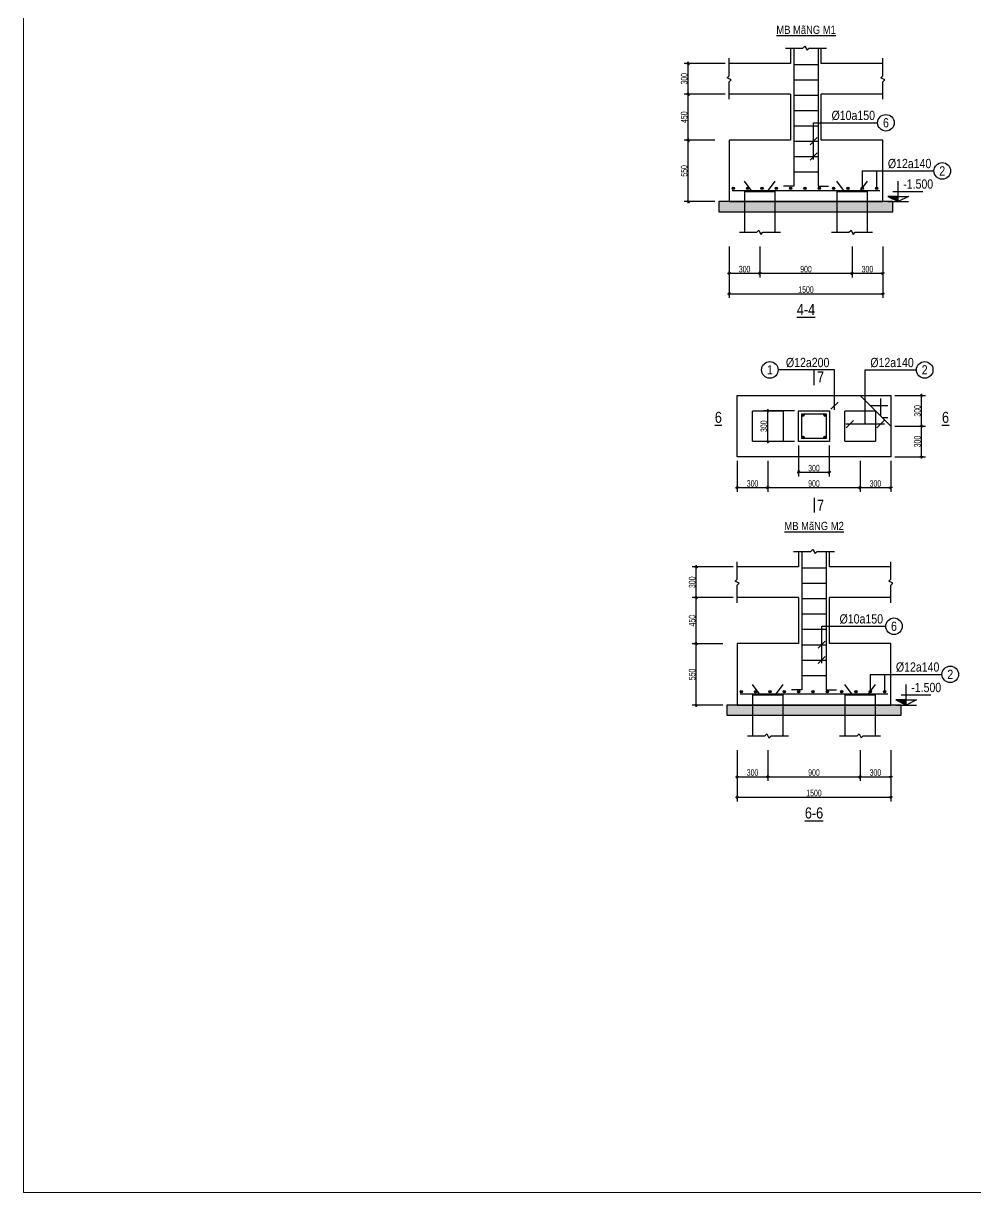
# Model space of a CAD drawing. Header units: millimetres. Extents: x 2451 to 189599, y 100744 to 200848.
# Drawn here: x 157050 to 166352, y 159902 to 171325 of the extents above; entities that cross this region are included whole.
import ezdxf
from ezdxf.enums import TextEntityAlignment as Align

# ---------------------------------------------------------------- set-up
doc = ezdxf.new("R2010")
doc.units = ezdxf.units.MM
doc.linetypes.add('HIDDEN2', pattern=[0.1875, 0.125, -0.0625])
for name, color, linetype in [('DIM', 1, 'Continuous'), ('STEEL', 4, 'Continuous'), ('TEXT', 7, 'Continuous')]:
    doc.layers.add(name, color=color, linetype=linetype)
doc.layers.add('TEXT NHỎ KC Dim - Ghi chú', color=3, linetype='Continuous', lineweight=18)
doc.styles.add('ARIAL', font='', dxfattribs={"width": 0.75})
doc.styles.add('ARIALH', font='', dxfattribs={"width": 0.75})
doc.styles.add('VNARIALH', font='', dxfattribs={"width": 0.75})
doc.styles.get('ARIAL').set_extended_font_data('RD Arial Narrow E')
doc.styles.get('ARIALH').set_extended_font_data('RD Arial NarrowH')
doc.styles.get('VNARIALH').set_extended_font_data('RD Arial NarrowH')
doc.dimstyles.new('DIM11', dxfattribs={"dimtxt": 63, "dimasz": 10.5, "dimexe": 40, "dimexo": 40, "dimgap": 7.875, "dimtad": 1, "dimdec": 0, "dimzin": 0, "dimdsep": 46, "dimtxsty": 'ARIAL', "dimblk": 'GACHCHEO', "dimcen": 0.09, "dimclre": 1, "dimclrt": 2, "dimadec": 0, "dimazin": 0, "dimtfac": 1, "dimtdec": 4, "dimtmove": 0, "dimatfit": 0, "dimldrblk": 'GACHCHEO', "dimfxl": 1, "dimtolj": 1, "dimtzin": 0, "dimarcsym": 0})

# ---------------------------------------------------------------- blocks, each defined once
blk = doc.blocks.new('GACHCHEO')
at = {"layer": 'DIM'}
for p, q in [((1.5, 0), (-1.5, 0)), ((0, 1.5), (0, -1.5))]:
    blk.add_line(p, q, dxfattribs=at)
at = {"layer": 'DIM', "color": 3}
blk.add_line((-1, -1), (1, 1), dxfattribs=at)
blk = doc.blocks.new('*D384')
at = {"layer": 'DEFPOINTS', "color": 0, "transparency": 16777216}
for p in [(164323, 167540), (164623, 167540), (164623, 167240)]:
    blk.add_point(p, dxfattribs=at)
at = {"layer": 'TEXT', "color": 1, "lineweight": -2, "transparency": 16777216}
for p, q in [((164583, 167540), (164283, 167540)), ((164583, 167240), (164283, 167240))]:
    blk.add_line(p, q, dxfattribs=at)
at = {"layer": 'TEXT', "color": 0, "lineweight": -2, "transparency": 16777216}
blk.add_line((164323, 167251), (164323, 167530), dxfattribs=at)
at = {"layer": 'TEXT', "color": 0, "lineweight": -2, "transparency": 16777216, "xscale": 10.5, "yscale": 10.5, "zscale": 10.5}
for p, rotation in [((164323, 167540), 90), ((164323, 167240), 270)]:
    blk.add_blockref('GACHCHEO', p, dxfattribs=dict(at, rotation=rotation))
at = {"layer": 'TEXT', "color": 2, "transparency": 16777216, "insert": (164283, 167390), "char_height": 63, "attachment_point": 5, "rotation": 90, "style": 'ARIAL'}
blk.add_mtext('\\A1;300', dxfattribs=at)
blk = doc.blocks.new('*D385')
at = {"layer": 'DEFPOINTS', "color": 0, "transparency": 16777216}
for p in [(164623, 167240), (164923, 167240), (164923, 166940)]:
    blk.add_point(p, dxfattribs=at)
at = {"layer": 'TEXT', "color": 1, "lineweight": -2, "transparency": 16777216}
for p, q in [((164623, 167200), (164623, 166900)), ((164923, 167200), (164923, 166900))]:
    blk.add_line(p, q, dxfattribs=at)
at = {"layer": 'TEXT', "color": 0, "lineweight": -2, "transparency": 16777216}
blk.add_line((164634, 166940), (164913, 166940), dxfattribs=at)
at = {"layer": 'TEXT', "color": 0, "lineweight": -2, "transparency": 16777216, "xscale": 10.5, "yscale": 10.5, "zscale": 10.5, "rotation": 180}
blk.add_blockref('GACHCHEO', (164623, 166940), dxfattribs=at)
at = {"layer": 'TEXT', "color": 0, "lineweight": -2, "transparency": 16777216, "xscale": 10.5, "yscale": 10.5, "zscale": 10.5}
blk.add_blockref('GACHCHEO', (164923, 166940), dxfattribs=at)
at = {"layer": 'TEXT', "color": 2, "transparency": 16777216, "insert": (164773, 166980), "char_height": 63, "attachment_point": 5, "style": 'ARIAL'}
blk.add_mtext('\\A1;300', dxfattribs=at)
blk = doc.blocks.new('*D386')
at = {"layer": 'DEFPOINTS', "color": 0, "transparency": 16777216}
for p in [(164023, 167090), (164323, 167090), (164323, 166790)]:
    blk.add_point(p, dxfattribs=at)
at = {"layer": 'TEXT', "color": 1, "lineweight": -2, "transparency": 16777216}
for p, q in [((164023, 167050), (164023, 166750)), ((164323, 167050), (164323, 166750))]:
    blk.add_line(p, q, dxfattribs=at)
at = {"layer": 'TEXT', "color": 0, "lineweight": -2, "transparency": 16777216}
blk.add_line((164034, 166790), (164313, 166790), dxfattribs=at)
at = {"layer": 'TEXT', "color": 0, "lineweight": -2, "transparency": 16777216, "xscale": 10.5, "yscale": 10.5, "zscale": 10.5, "rotation": 180}
blk.add_blockref('GACHCHEO', (164023, 166790), dxfattribs=at)
at = {"layer": 'TEXT', "color": 0, "lineweight": -2, "transparency": 16777216, "xscale": 10.5, "yscale": 10.5, "zscale": 10.5}
blk.add_blockref('GACHCHEO', (164323, 166790), dxfattribs=at)
at = {"layer": 'TEXT', "color": 2, "transparency": 16777216, "insert": (164173, 166830), "char_height": 63, "attachment_point": 5, "style": 'ARIAL'}
blk.add_mtext('\\A1;300', dxfattribs=at)
blk = doc.blocks.new('*D387')
at = {"layer": 'DEFPOINTS', "color": 0, "transparency": 16777216}
for p in [(164323, 167090), (165223, 167090), (165223, 166790)]:
    blk.add_point(p, dxfattribs=at)
at = {"layer": 'TEXT', "color": 1, "lineweight": -2, "transparency": 16777216}
for p, q in [((164323, 167050), (164323, 166750)), ((165223, 167050), (165223, 166750))]:
    blk.add_line(p, q, dxfattribs=at)
at = {"layer": 'TEXT', "color": 0, "lineweight": -2, "transparency": 16777216}
blk.add_line((164334, 166790), (165213, 166790), dxfattribs=at)
at = {"layer": 'TEXT', "color": 0, "lineweight": -2, "transparency": 16777216, "xscale": 10.5, "yscale": 10.5, "zscale": 10.5, "rotation": 180}
blk.add_blockref('GACHCHEO', (164323, 166790), dxfattribs=at)
at = {"layer": 'TEXT', "color": 0, "lineweight": -2, "transparency": 16777216, "xscale": 10.5, "yscale": 10.5, "zscale": 10.5}
blk.add_blockref('GACHCHEO', (165223, 166790), dxfattribs=at)
at = {"layer": 'TEXT', "color": 2, "transparency": 16777216, "insert": (164773, 166830), "char_height": 63, "attachment_point": 5, "style": 'ARIAL'}
blk.add_mtext('\\A1;900', dxfattribs=at)
blk = doc.blocks.new('*D388')
at = {"layer": 'DEFPOINTS', "color": 0, "transparency": 16777216}
for p in [(165223, 167090), (165523, 167090), (165523, 166790)]:
    blk.add_point(p, dxfattribs=at)
at = {"layer": 'TEXT', "color": 1, "lineweight": -2, "transparency": 16777216}
for p, q in [((165223, 167050), (165223, 166750)), ((165523, 167050), (165523, 166750))]:
    blk.add_line(p, q, dxfattribs=at)
at = {"layer": 'TEXT', "color": 0, "lineweight": -2, "transparency": 16777216}
blk.add_line((165234, 166790), (165513, 166790), dxfattribs=at)
at = {"layer": 'TEXT', "color": 0, "lineweight": -2, "transparency": 16777216, "xscale": 10.5, "yscale": 10.5, "zscale": 10.5, "rotation": 180}
blk.add_blockref('GACHCHEO', (165223, 166790), dxfattribs=at)
at = {"layer": 'TEXT', "color": 0, "lineweight": -2, "transparency": 16777216, "xscale": 10.5, "yscale": 10.5, "zscale": 10.5}
blk.add_blockref('GACHCHEO', (165523, 166790), dxfattribs=at)
at = {"layer": 'TEXT', "color": 2, "transparency": 16777216, "insert": (165373, 166830), "char_height": 63, "attachment_point": 5, "style": 'ARIAL'}
blk.add_mtext('\\A1;300', dxfattribs=at)
blk = doc.blocks.new('*D389')
at = {"layer": 'DEFPOINTS', "color": 0, "transparency": 16777216}
for p in [(165523, 167390), (165823, 167390), (165523, 167090)]:
    blk.add_point(p, dxfattribs=at)
at = {"layer": 'TEXT', "color": 1, "lineweight": -2, "transparency": 16777216}
for p, q in [((165563, 167390), (165863, 167390)), ((165563, 167090), (165863, 167090))]:
    blk.add_line(p, q, dxfattribs=at)
at = {"layer": 'TEXT', "color": 0, "lineweight": -2, "transparency": 16777216}
blk.add_line((165823, 167101), (165823, 167380), dxfattribs=at)
at = {"layer": 'TEXT', "color": 0, "lineweight": -2, "transparency": 16777216, "xscale": 10.5, "yscale": 10.5, "zscale": 10.5}
for p, rotation in [((165823, 167390), 90), ((165823, 167090), 270)]:
    blk.add_blockref('GACHCHEO', p, dxfattribs=dict(at, rotation=rotation))
at = {"layer": 'TEXT', "color": 2, "transparency": 16777216, "insert": (165783, 167240), "char_height": 63, "attachment_point": 5, "rotation": 90, "style": 'ARIAL'}
blk.add_mtext('\\A1;300', dxfattribs=at)
blk = doc.blocks.new('*D390')
at = {"layer": 'DEFPOINTS', "color": 0, "transparency": 16777216}
for p in [(165523, 167690), (165823, 167690), (165523, 167390)]:
    blk.add_point(p, dxfattribs=at)
at = {"layer": 'TEXT', "color": 1, "lineweight": -2, "transparency": 16777216}
for p, q in [((165563, 167690), (165863, 167690)), ((165563, 167390), (165863, 167390))]:
    blk.add_line(p, q, dxfattribs=at)
at = {"layer": 'TEXT', "color": 0, "lineweight": -2, "transparency": 16777216}
blk.add_line((165823, 167401), (165823, 167680), dxfattribs=at)
at = {"layer": 'TEXT', "color": 0, "lineweight": -2, "transparency": 16777216, "xscale": 10.5, "yscale": 10.5, "zscale": 10.5}
for p, rotation in [((165823, 167690), 90), ((165823, 167390), 270)]:
    blk.add_blockref('GACHCHEO', p, dxfattribs=dict(at, rotation=rotation))
at = {"layer": 'TEXT', "color": 2, "transparency": 16777216, "insert": (165783, 167540), "char_height": 63, "attachment_point": 5, "rotation": 90, "style": 'ARIAL'}
blk.add_mtext('\\A1;300', dxfattribs=at)
blk = doc.blocks.new('*D305')
at = {"layer": 'DEFPOINTS', "color": 0, "transparency": 16777216}
for p in [(163623, 165265), (163923, 165265), (163923, 164665)]:
    blk.add_point(p, dxfattribs=at)
at = {"layer": 'TEXT', "color": 1, "lineweight": -2, "transparency": 16777216}
for p, q in [((163883, 165265), (163583, 165265)), ((163883, 164665), (163583, 164665))]:
    blk.add_line(p, q, dxfattribs=at)
at = {"layer": 'TEXT', "color": 0, "lineweight": -2, "transparency": 16777216}
blk.add_line((163623, 164676), (163623, 165255), dxfattribs=at)
at = {"layer": 'TEXT', "color": 0, "lineweight": -2, "transparency": 16777216, "xscale": 10.5, "yscale": 10.5, "zscale": 10.5}
for p, rotation in [((163623, 165265), 90), ((163623, 164665), 270)]:
    blk.add_blockref('GACHCHEO', p, dxfattribs=dict(at, rotation=rotation))
at = {"layer": 'TEXT', "color": 2, "transparency": 16777216, "insert": (163583, 164965), "char_height": 63, "attachment_point": 5, "rotation": 90, "style": 'ARIAL'}
blk.add_mtext('\\A1;550', dxfattribs=at)
blk = doc.blocks.new('*D306')
at = {"layer": 'DEFPOINTS', "color": 0, "transparency": 16777216}
for p in [(164023, 164265), (164323, 164265), (164323, 163965)]:
    blk.add_point(p, dxfattribs=at)
at = {"layer": 'TEXT', "color": 1, "lineweight": -2, "transparency": 16777216}
for p, q in [((164023, 164225), (164023, 163925)), ((164323, 164225), (164323, 163925))]:
    blk.add_line(p, q, dxfattribs=at)
at = {"layer": 'TEXT', "color": 0, "lineweight": -2, "transparency": 16777216}
blk.add_line((164034, 163965), (164313, 163965), dxfattribs=at)
at = {"layer": 'TEXT', "color": 0, "lineweight": -2, "transparency": 16777216, "xscale": 10.5, "yscale": 10.5, "zscale": 10.5, "rotation": 180}
blk.add_blockref('GACHCHEO', (164023, 163965), dxfattribs=at)
at = {"layer": 'TEXT', "color": 0, "lineweight": -2, "transparency": 16777216, "xscale": 10.5, "yscale": 10.5, "zscale": 10.5}
blk.add_blockref('GACHCHEO', (164323, 163965), dxfattribs=at)
at = {"layer": 'TEXT', "color": 2, "transparency": 16777216, "insert": (164173, 164006), "char_height": 63, "attachment_point": 5, "style": 'ARIAL'}
blk.add_mtext('\\A1;300', dxfattribs=at)
blk = doc.blocks.new('*D307')
at = {"layer": 'DEFPOINTS', "color": 0, "transparency": 16777216}
for p in [(164323, 164265), (165223, 164265), (165223, 163965)]:
    blk.add_point(p, dxfattribs=at)
at = {"layer": 'TEXT', "color": 1, "lineweight": -2, "transparency": 16777216}
for p, q in [((164323, 164225), (164323, 163925)), ((165223, 164225), (165223, 163925))]:
    blk.add_line(p, q, dxfattribs=at)
at = {"layer": 'TEXT', "color": 0, "lineweight": -2, "transparency": 16777216}
blk.add_line((164334, 163965), (165213, 163965), dxfattribs=at)
at = {"layer": 'TEXT', "color": 0, "lineweight": -2, "transparency": 16777216, "xscale": 10.5, "yscale": 10.5, "zscale": 10.5, "rotation": 180}
blk.add_blockref('GACHCHEO', (164323, 163965), dxfattribs=at)
at = {"layer": 'TEXT', "color": 0, "lineweight": -2, "transparency": 16777216, "xscale": 10.5, "yscale": 10.5, "zscale": 10.5}
blk.add_blockref('GACHCHEO', (165223, 163965), dxfattribs=at)
at = {"layer": 'TEXT', "color": 2, "transparency": 16777216, "insert": (164773, 164006), "char_height": 63, "attachment_point": 5, "style": 'ARIAL'}
blk.add_mtext('\\A1;900', dxfattribs=at)
blk = doc.blocks.new('*D308')
at = {"layer": 'DEFPOINTS', "color": 0, "transparency": 16777216}
for p in [(165223, 164265), (165523, 164265), (165523, 163965)]:
    blk.add_point(p, dxfattribs=at)
at = {"layer": 'TEXT', "color": 1, "lineweight": -2, "transparency": 16777216}
for p, q in [((165223, 164225), (165223, 163925)), ((165523, 164225), (165523, 163925))]:
    blk.add_line(p, q, dxfattribs=at)
at = {"layer": 'TEXT', "color": 0, "lineweight": -2, "transparency": 16777216}
blk.add_line((165234, 163965), (165513, 163965), dxfattribs=at)
at = {"layer": 'TEXT', "color": 0, "lineweight": -2, "transparency": 16777216, "xscale": 10.5, "yscale": 10.5, "zscale": 10.5, "rotation": 180}
blk.add_blockref('GACHCHEO', (165223, 163965), dxfattribs=at)
at = {"layer": 'TEXT', "color": 0, "lineweight": -2, "transparency": 16777216, "xscale": 10.5, "yscale": 10.5, "zscale": 10.5}
blk.add_blockref('GACHCHEO', (165523, 163965), dxfattribs=at)
at = {"layer": 'TEXT', "color": 2, "transparency": 16777216, "insert": (165373, 164006), "char_height": 63, "attachment_point": 5, "style": 'ARIAL'}
blk.add_mtext('\\A1;300', dxfattribs=at)
blk = doc.blocks.new('*D309')
at = {"layer": 'DEFPOINTS', "color": 0, "transparency": 16777216}
for p in [(164023, 164265), (165523, 164265), (165523, 163765)]:
    blk.add_point(p, dxfattribs=at)
at = {"layer": 'TEXT', "color": 1, "lineweight": -2, "transparency": 16777216}
for p, q in [((164023, 164225), (164023, 163725)), ((165523, 164225), (165523, 163725))]:
    blk.add_line(p, q, dxfattribs=at)
at = {"layer": 'TEXT', "color": 0, "lineweight": -2, "transparency": 16777216}
blk.add_line((164034, 163765), (165513, 163765), dxfattribs=at)
at = {"layer": 'TEXT', "color": 0, "lineweight": -2, "transparency": 16777216, "xscale": 10.5, "yscale": 10.5, "zscale": 10.5, "rotation": 180}
blk.add_blockref('GACHCHEO', (164023, 163765), dxfattribs=at)
at = {"layer": 'TEXT', "color": 0, "lineweight": -2, "transparency": 16777216, "xscale": 10.5, "yscale": 10.5, "zscale": 10.5}
blk.add_blockref('GACHCHEO', (165523, 163765), dxfattribs=at)
at = {"layer": 'TEXT', "color": 2, "transparency": 16777216, "insert": (164773, 163806), "char_height": 63, "attachment_point": 5, "style": 'ARIAL'}
blk.add_mtext('\\A1;1500', dxfattribs=at)
blk = doc.blocks.new('*D318')
at = {"layer": 'DEFPOINTS', "color": 0, "transparency": 16777216}
for p in [(163623, 165715), (164023, 165715), (163923, 165265)]:
    blk.add_point(p, dxfattribs=at)
at = {"layer": 'TEXT', "color": 1, "lineweight": -2, "transparency": 16777216}
for p, q in [((163983, 165715), (163583, 165715)), ((163883, 165265), (163583, 165265))]:
    blk.add_line(p, q, dxfattribs=at)
at = {"layer": 'TEXT', "color": 0, "lineweight": -2, "transparency": 16777216}
blk.add_line((163623, 165276), (163623, 165705), dxfattribs=at)
at = {"layer": 'TEXT', "color": 0, "lineweight": -2, "transparency": 16777216, "xscale": 10.5, "yscale": 10.5, "zscale": 10.5}
for p, rotation in [((163623, 165715), 90), ((163623, 165265), 270)]:
    blk.add_blockref('GACHCHEO', p, dxfattribs=dict(at, rotation=rotation))
at = {"layer": 'TEXT', "color": 2, "transparency": 16777216, "insert": (163583, 165490), "char_height": 63, "attachment_point": 5, "rotation": 90, "style": 'ARIAL'}
blk.add_mtext('\\A1;450', dxfattribs=at)
blk = doc.blocks.new('*D319')
at = {"layer": 'DEFPOINTS', "color": 0, "transparency": 16777216}
for p in [(163623, 166015), (164023, 166015), (164023, 165715)]:
    blk.add_point(p, dxfattribs=at)
at = {"layer": 'TEXT', "color": 1, "lineweight": -2, "transparency": 16777216}
for p, q in [((163983, 166015), (163583, 166015)), ((163983, 165715), (163583, 165715))]:
    blk.add_line(p, q, dxfattribs=at)
at = {"layer": 'TEXT', "color": 0, "lineweight": -2, "transparency": 16777216}
blk.add_line((163623, 165726), (163623, 166005), dxfattribs=at)
at = {"layer": 'TEXT', "color": 0, "lineweight": -2, "transparency": 16777216, "xscale": 10.5, "yscale": 10.5, "zscale": 10.5}
for p, rotation in [((163623, 166015), 90), ((163623, 165715), 270)]:
    blk.add_blockref('GACHCHEO', p, dxfattribs=dict(at, rotation=rotation))
at = {"layer": 'TEXT', "color": 2, "transparency": 16777216, "insert": (163583, 165865), "char_height": 63, "attachment_point": 5, "rotation": 90, "style": 'ARIAL'}
blk.add_mtext('\\A1;300', dxfattribs=at)
blk = doc.blocks.new('*D288')
at = {"layer": 'DEFPOINTS', "color": 0, "transparency": 16777216}
for p in [(163545, 170184), (163845, 170184), (163845, 169584)]:
    blk.add_point(p, dxfattribs=at)
at = {"layer": 'TEXT', "color": 1, "lineweight": -2, "transparency": 16777216}
for p, q in [((163805, 170184), (163505, 170184)), ((163805, 169584), (163505, 169584))]:
    blk.add_line(p, q, dxfattribs=at)
at = {"layer": 'TEXT', "color": 0, "lineweight": -2, "transparency": 16777216}
blk.add_line((163545, 169595), (163545, 170174), dxfattribs=at)
at = {"layer": 'TEXT', "color": 0, "lineweight": -2, "transparency": 16777216, "xscale": 10.5, "yscale": 10.5, "zscale": 10.5}
for p, rotation in [((163545, 170184), 90), ((163545, 169584), 270)]:
    blk.add_blockref('GACHCHEO', p, dxfattribs=dict(at, rotation=rotation))
at = {"layer": 'TEXT', "color": 2, "transparency": 16777216, "insert": (163505, 169884), "char_height": 63, "attachment_point": 5, "rotation": 90, "style": 'ARIAL'}
blk.add_mtext('\\A1;550', dxfattribs=at)
blk = doc.blocks.new('*D289')
at = {"layer": 'DEFPOINTS', "color": 0, "transparency": 16777216}
for p in [(163945, 169184), (164245, 169184), (164245, 168884)]:
    blk.add_point(p, dxfattribs=at)
at = {"layer": 'TEXT', "color": 1, "lineweight": -2, "transparency": 16777216}
for p, q in [((163945, 169144), (163945, 168844)), ((164245, 169144), (164245, 168844))]:
    blk.add_line(p, q, dxfattribs=at)
at = {"layer": 'TEXT', "color": 0, "lineweight": -2, "transparency": 16777216}
blk.add_line((163955, 168884), (164234, 168884), dxfattribs=at)
at = {"layer": 'TEXT', "color": 0, "lineweight": -2, "transparency": 16777216, "xscale": 10.5, "yscale": 10.5, "zscale": 10.5, "rotation": 180}
blk.add_blockref('GACHCHEO', (163945, 168884), dxfattribs=at)
at = {"layer": 'TEXT', "color": 0, "lineweight": -2, "transparency": 16777216, "xscale": 10.5, "yscale": 10.5, "zscale": 10.5}
blk.add_blockref('GACHCHEO', (164245, 168884), dxfattribs=at)
at = {"layer": 'TEXT', "color": 2, "transparency": 16777216, "insert": (164095, 168924), "char_height": 63, "attachment_point": 5, "style": 'ARIAL'}
blk.add_mtext('\\A1;300', dxfattribs=at)
blk = doc.blocks.new('*D290')
at = {"layer": 'DEFPOINTS', "color": 0, "transparency": 16777216}
for p in [(164245, 169184), (165145, 169184), (165145, 168884)]:
    blk.add_point(p, dxfattribs=at)
at = {"layer": 'TEXT', "color": 1, "lineweight": -2, "transparency": 16777216}
for p, q in [((164245, 169144), (164245, 168844)), ((165145, 169144), (165145, 168844))]:
    blk.add_line(p, q, dxfattribs=at)
at = {"layer": 'TEXT', "color": 0, "lineweight": -2, "transparency": 16777216}
blk.add_line((164255, 168884), (165134, 168884), dxfattribs=at)
at = {"layer": 'TEXT', "color": 0, "lineweight": -2, "transparency": 16777216, "xscale": 10.5, "yscale": 10.5, "zscale": 10.5, "rotation": 180}
blk.add_blockref('GACHCHEO', (164245, 168884), dxfattribs=at)
at = {"layer": 'TEXT', "color": 0, "lineweight": -2, "transparency": 16777216, "xscale": 10.5, "yscale": 10.5, "zscale": 10.5}
blk.add_blockref('GACHCHEO', (165145, 168884), dxfattribs=at)
at = {"layer": 'TEXT', "color": 2, "transparency": 16777216, "insert": (164695, 168924), "char_height": 63, "attachment_point": 5, "style": 'ARIAL'}
blk.add_mtext('\\A1;900', dxfattribs=at)
blk = doc.blocks.new('*D291')
at = {"layer": 'DEFPOINTS', "color": 0, "transparency": 16777216}
for p in [(165145, 169184), (165445, 169184), (165445, 168884)]:
    blk.add_point(p, dxfattribs=at)
at = {"layer": 'TEXT', "color": 1, "lineweight": -2, "transparency": 16777216}
for p, q in [((165145, 169144), (165145, 168844)), ((165445, 169144), (165445, 168844))]:
    blk.add_line(p, q, dxfattribs=at)
at = {"layer": 'TEXT', "color": 0, "lineweight": -2, "transparency": 16777216}
blk.add_line((165155, 168884), (165434, 168884), dxfattribs=at)
at = {"layer": 'TEXT', "color": 0, "lineweight": -2, "transparency": 16777216, "xscale": 10.5, "yscale": 10.5, "zscale": 10.5, "rotation": 180}
blk.add_blockref('GACHCHEO', (165145, 168884), dxfattribs=at)
at = {"layer": 'TEXT', "color": 0, "lineweight": -2, "transparency": 16777216, "xscale": 10.5, "yscale": 10.5, "zscale": 10.5}
blk.add_blockref('GACHCHEO', (165445, 168884), dxfattribs=at)
at = {"layer": 'TEXT', "color": 2, "transparency": 16777216, "insert": (165295, 168924), "char_height": 63, "attachment_point": 5, "style": 'ARIAL'}
blk.add_mtext('\\A1;300', dxfattribs=at)
blk = doc.blocks.new('*D292')
at = {"layer": 'DEFPOINTS', "color": 0, "transparency": 16777216}
for p in [(163945, 169184), (165445, 169184), (165445, 168684)]:
    blk.add_point(p, dxfattribs=at)
at = {"layer": 'TEXT', "color": 1, "lineweight": -2, "transparency": 16777216}
for p, q in [((163945, 169144), (163945, 168644)), ((165445, 169144), (165445, 168644))]:
    blk.add_line(p, q, dxfattribs=at)
at = {"layer": 'TEXT', "color": 0, "lineweight": -2, "transparency": 16777216}
blk.add_line((163955, 168684), (165434, 168684), dxfattribs=at)
at = {"layer": 'TEXT', "color": 0, "lineweight": -2, "transparency": 16777216, "xscale": 10.5, "yscale": 10.5, "zscale": 10.5, "rotation": 180}
blk.add_blockref('GACHCHEO', (163945, 168684), dxfattribs=at)
at = {"layer": 'TEXT', "color": 0, "lineweight": -2, "transparency": 16777216, "xscale": 10.5, "yscale": 10.5, "zscale": 10.5}
blk.add_blockref('GACHCHEO', (165445, 168684), dxfattribs=at)
at = {"layer": 'TEXT', "color": 2, "transparency": 16777216, "insert": (164695, 168724), "char_height": 63, "attachment_point": 5, "style": 'ARIAL'}
blk.add_mtext('\\A1;1500', dxfattribs=at)
blk = doc.blocks.new('*D295')
at = {"layer": 'DEFPOINTS', "color": 0, "transparency": 16777216}
for p in [(163545, 170634), (163945, 170634), (163845, 170184)]:
    blk.add_point(p, dxfattribs=at)
at = {"layer": 'TEXT', "color": 1, "lineweight": -2, "transparency": 16777216}
for p, q in [((163905, 170634), (163505, 170634)), ((163805, 170184), (163505, 170184))]:
    blk.add_line(p, q, dxfattribs=at)
at = {"layer": 'TEXT', "color": 0, "lineweight": -2, "transparency": 16777216}
blk.add_line((163545, 170195), (163545, 170624), dxfattribs=at)
at = {"layer": 'TEXT', "color": 0, "lineweight": -2, "transparency": 16777216, "xscale": 10.5, "yscale": 10.5, "zscale": 10.5}
for p, rotation in [((163545, 170634), 90), ((163545, 170184), 270)]:
    blk.add_blockref('GACHCHEO', p, dxfattribs=dict(at, rotation=rotation))
at = {"layer": 'TEXT', "color": 2, "transparency": 16777216, "insert": (163505, 170409), "char_height": 63, "attachment_point": 5, "rotation": 90, "style": 'ARIAL'}
blk.add_mtext('\\A1;450', dxfattribs=at)
blk = doc.blocks.new('*D296')
at = {"layer": 'DEFPOINTS', "color": 0, "transparency": 16777216}
for p in [(163545, 170934), (163945, 170934), (163945, 170634)]:
    blk.add_point(p, dxfattribs=at)
at = {"layer": 'TEXT', "color": 1, "lineweight": -2, "transparency": 16777216}
for p, q in [((163905, 170934), (163505, 170934)), ((163905, 170634), (163505, 170634))]:
    blk.add_line(p, q, dxfattribs=at)
at = {"layer": 'TEXT', "color": 0, "lineweight": -2, "transparency": 16777216}
blk.add_line((163545, 170645), (163545, 170924), dxfattribs=at)
at = {"layer": 'TEXT', "color": 0, "lineweight": -2, "transparency": 16777216, "xscale": 10.5, "yscale": 10.5, "zscale": 10.5}
for p, rotation in [((163545, 170934), 90), ((163545, 170634), 270)]:
    blk.add_blockref('GACHCHEO', p, dxfattribs=dict(at, rotation=rotation))
at = {"layer": 'TEXT', "color": 2, "transparency": 16777216, "insert": (163505, 170784), "char_height": 63, "attachment_point": 5, "rotation": 90, "style": 'ARIAL'}
blk.add_mtext('\\A1;300', dxfattribs=at)

msp = doc.modelspace()

# ---------------------------------------------------------------- hatches: boundary and pattern name
at = {"layer": 'TEXT'}
h = msp.add_hatch(color=4, dxfattribs=at)
edge = h.paths.add_edge_path()
edge.add_arc((163984.9, 169714.1), 12, 0, 180)
edge.add_arc((163984.9, 169714.1), 12, 180, 360)
h = msp.add_hatch(color=4, dxfattribs=at)
edge = h.paths.add_edge_path()
edge.add_arc((164124.9, 169714.1), 12, 0, 180)
edge.add_arc((164124.9, 169714.1), 12, 180, 360)
h = msp.add_hatch(color=4, dxfattribs=at)
edge = h.paths.add_edge_path()
edge.add_arc((164264.9, 169714.1), 12, 0, 180)
edge.add_arc((164264.9, 169714.1), 12, 180, 360)
h = msp.add_hatch(color=4, dxfattribs=at)
edge = h.paths.add_edge_path()
edge.add_arc((164404.9, 169714.1), 12, 0, 180)
edge.add_arc((164404.9, 169714.1), 12, 180, 360)
h = msp.add_hatch(color=4, dxfattribs=at)
edge = h.paths.add_edge_path()
edge.add_arc((164544.9, 169714.1), 12, 0, 180)
edge.add_arc((164544.9, 169714.1), 12, 180, 360)
h = msp.add_hatch(color=4, dxfattribs=at)
edge = h.paths.add_edge_path()
edge.add_arc((164684.9, 169714.1), 12, 0, 180)
edge.add_arc((164684.9, 169714.1), 12, 180, 360)
h = msp.add_hatch(color=4, dxfattribs=at)
edge = h.paths.add_edge_path()
edge.add_arc((164824.9, 169714.1), 12, 0, 180)
edge.add_arc((164824.9, 169714.1), 12, 180, 360)
h = msp.add_hatch(color=4, dxfattribs=at)
edge = h.paths.add_edge_path()
edge.add_arc((164964.9, 169714.1), 12, 0, 180)
edge.add_arc((164964.9, 169714.1), 12, 180, 360)
h = msp.add_hatch(color=4, dxfattribs=at)
edge = h.paths.add_edge_path()
edge.add_arc((165104.9, 169714.1), 12, 0, 180)
edge.add_arc((165104.9, 169714.1), 12, 180, 360)
h = msp.add_hatch(color=4, dxfattribs=at)
edge = h.paths.add_edge_path()
edge.add_arc((165244.9, 169714.1), 12, 0, 180)
edge.add_arc((165244.9, 169714.1), 12, 180, 360)
h = msp.add_hatch(color=4, dxfattribs=at)
edge = h.paths.add_edge_path()
edge.add_arc((165384.9, 169714.1), 12, 0, 180)
edge.add_arc((165384.9, 169714.1), 12, 180, 360)
for color, points in [(1, [(165494.9, 169634.1), (165594.9, 169584.1), (165594.9, 169634.1), (165494.9, 169634.1)]), (7, [(163844.9, 169584.1), (163844.9, 169484.1), (165544.9, 169484.1), (165544.9, 169584.1), (163844.9, 169584.1)]), (7, [(163923.4, 164665.5), (163923.4, 164565.5), (165623.4, 164565.5), (165623.4, 164665.5), (163923.4, 164665.5)]), (1, [(165573.4, 164715.5), (165673.4, 164665.5), (165673.4, 164715.5), (165573.4, 164715.5)])]:
    msp.add_hatch(color=color, dxfattribs=at).paths.add_polyline_path(points)
h = msp.add_hatch(color=4, dxfattribs=at)
edge = h.paths.add_edge_path()
edge.add_arc((164665.4, 167498.1), 12, 180, 360, ccw=False)
edge.add_arc((164665.4, 167498.1), 12, 0, 180, ccw=False)
h = msp.add_hatch(color=4, dxfattribs=at)
edge = h.paths.add_edge_path()
edge.add_arc((164881.4, 167498.1), 12, 180, 360, ccw=False)
edge.add_arc((164881.4, 167498.1), 12, 0, 180, ccw=False)
h = msp.add_hatch(color=4, dxfattribs=at)
edge = h.paths.add_edge_path()
edge.add_arc((164665.4, 167282.1), 12, 0, 180)
edge.add_arc((164665.4, 167282.1), 12, 180, 360)
h = msp.add_hatch(color=4, dxfattribs=at)
edge = h.paths.add_edge_path()
edge.add_arc((164881.4, 167282.1), 12, 0, 180)
edge.add_arc((164881.4, 167282.1), 12, 180, 360)
h = msp.add_hatch(color=4, dxfattribs=at)
edge = h.paths.add_edge_path()
edge.add_arc((164063.4, 164795.5), 12, 0, 180)
edge.add_arc((164063.4, 164795.5), 12, 180, 360)
h = msp.add_hatch(color=4, dxfattribs=at)
edge = h.paths.add_edge_path()
edge.add_arc((164203.4, 164795.5), 12, 0, 180)
edge.add_arc((164203.4, 164795.5), 12, 180, 360)
h = msp.add_hatch(color=4, dxfattribs=at)
edge = h.paths.add_edge_path()
edge.add_arc((164343.4, 164795.5), 12, 0, 180)
edge.add_arc((164343.4, 164795.5), 12, 180, 360)
h = msp.add_hatch(color=4, dxfattribs=at)
edge = h.paths.add_edge_path()
edge.add_arc((164483.4, 164795.5), 12, 0, 180)
edge.add_arc((164483.4, 164795.5), 12, 180, 360)
h = msp.add_hatch(color=4, dxfattribs=at)
edge = h.paths.add_edge_path()
edge.add_arc((164623.4, 164795.5), 12, 0, 180)
edge.add_arc((164623.4, 164795.5), 12, 180, 360)
h = msp.add_hatch(color=4, dxfattribs=at)
edge = h.paths.add_edge_path()
edge.add_arc((164763.4, 164795.5), 12, 0, 180)
edge.add_arc((164763.4, 164795.5), 12, 180, 360)
h = msp.add_hatch(color=4, dxfattribs=at)
edge = h.paths.add_edge_path()
edge.add_arc((164903.4, 164795.5), 12, 0, 180)
edge.add_arc((164903.4, 164795.5), 12, 180, 360)
h = msp.add_hatch(color=4, dxfattribs=at)
edge = h.paths.add_edge_path()
edge.add_arc((165043.4, 164795.5), 12, 0, 180)
edge.add_arc((165043.4, 164795.5), 12, 180, 360)
h = msp.add_hatch(color=4, dxfattribs=at)
edge = h.paths.add_edge_path()
edge.add_arc((165183.4, 164795.5), 12, 0, 180)
edge.add_arc((165183.4, 164795.5), 12, 180, 360)
h = msp.add_hatch(color=4, dxfattribs=at)
edge = h.paths.add_edge_path()
edge.add_arc((165323.4, 164795.5), 12, 0, 180)
edge.add_arc((165323.4, 164795.5), 12, 180, 360)
h = msp.add_hatch(color=4, dxfattribs=at)
edge = h.paths.add_edge_path()
edge.add_arc((165463.4, 164795.5), 12, 0, 180)
edge.add_arc((165463.4, 164795.5), 12, 180, 360)

# ---------------------------------------------------------------- linework, layer by layer
at = {"layer": 'TEXT', "color": 7}
for p, q in [((164494.9, 171084.1), (164664.9, 171084.1)), ((164544.9, 171084.1), (164544.9, 170934.1)), ((164664.9, 171084.1), (164684.9, 171104.1)), ((164684.9, 171104.1), (164704.9, 171064.1)), ((164704.9, 171064.1), (164724.9, 171084.1)), ((164724.9, 171084.1), (164894.9, 171084.1)), ((164844.9, 170934.1), (164844.9, 171084.1)), ((163944.9, 170814.1), (163944.9, 170984.1)), ((164544.9, 170934.1), (163944.9, 170934.1)), ((165444.9, 170934.1), (164844.9, 170934.1)), ((165444.9, 170814.1), (165444.9, 170984.1)), ((163924.9, 170794.1), (163944.9, 170814.1)), ((163964.9, 170774.1), (163924.9, 170794.1)), ((163944.9, 170754.1), (163964.9, 170774.1)), ((165424.9, 170794.1), (165444.9, 170814.1)), ((165464.9, 170774.1), (165424.9, 170794.1)), ((165444.9, 170754.1), (165464.9, 170774.1)), ((163944.9, 170584.1), (163944.9, 170754.1)), ((165444.9, 170584.1), (165444.9, 170754.1)), ((164544.9, 170634.1), (163944.9, 170634.1)), ((164544.9, 170634.1), (164544.9, 170184.1)), ((165444.9, 170634.1), (164844.9, 170634.1)), ((164844.9, 170184.1), (164844.9, 170634.1)), ((164544.9, 170384.1), (164544.9, 170184.1)), ((164844.9, 170184.1), (164844.9, 170384.1)), ((164544.9, 170184.1), (163944.9, 170184.1)), ((163944.9, 170184.1), (163944.9, 169584.1)), ((165444.9, 170184.1), (164844.9, 170184.1)), ((165444.9, 169584.1), (165444.9, 170184.1)), ((163944.9, 169584.1), (165444.9, 169584.1)), ((165223.4, 167690.1), (165523.4, 167390.1)), ((164573.4, 166165.5), (164743.4, 166165.5)), ((164623.4, 166165.5), (164623.4, 166015.5)), ((164743.4, 166165.5), (164763.4, 166185.5)), ((164763.4, 166185.5), (164783.4, 166145.5)), ((164783.4, 166145.5), (164803.4, 166165.5)), ((164803.4, 166165.5), (164973.4, 166165.5)), ((164923.4, 166015.5), (164923.4, 166165.5)), ((164023.4, 165895.5), (164023.4, 166065.5)), ((164623.4, 166015.5), (164023.4, 166015.5)), ((165523.4, 166015.5), (164923.4, 166015.5)), ((165523.4, 165895.5), (165523.4, 166065.5)), ((164003.4, 165875.5), (164023.4, 165895.5)), ((164043.4, 165855.5), (164003.4, 165875.5)), ((165503.4, 165875.5), (165523.4, 165895.5)), ((165543.4, 165855.5), (165503.4, 165875.5)), ((164023.4, 165835.5), (164043.4, 165855.5)), ((164023.4, 165665.5), (164023.4, 165835.5)), ((165523.4, 165835.5), (165543.4, 165855.5)), ((165523.4, 165665.5), (165523.4, 165835.5)), ((164623.4, 165715.5), (164023.4, 165715.5)), ((164623.4, 165715.5), (164623.4, 165265.5)), ((165523.4, 165715.5), (164923.4, 165715.5)), ((164923.4, 165265.5), (164923.4, 165715.5)), ((164623.4, 165465.5), (164623.4, 165265.5)), ((164923.4, 165265.5), (164923.4, 165465.5)), ((164623.4, 165265.5), (164023.4, 165265.5)), ((164023.4, 165265.5), (164023.4, 164665.5)), ((165523.4, 165265.5), (164923.4, 165265.5)), ((165523.4, 164665.5), (165523.4, 165265.5)), ((164023.4, 164665.5), (165523.4, 164665.5))]:
    msp.add_line(p, q, dxfattribs=at)
at = {"layer": 'TEXT', "color": 4}
for p, q in [((164574.9, 171084.1), (164574.9, 169734.1)), ((164814.9, 171084.1), (164814.9, 169734.1)), ((164574.9, 170924.1), (164814.9, 170924.1)), ((164574.9, 170774.1), (164814.9, 170774.1)), ((164574.9, 170624.1), (164814.9, 170624.1)), ((164574.9, 170474.1), (164814.9, 170474.1)), ((164574.9, 170384.1), (164574.9, 169734.1)), ((164574.9, 170324.1), (164814.9, 170324.1)), ((164814.9, 170384.1), (164814.9, 169734.1)), ((164574.9, 170174.1), (164814.9, 170174.1)), ((164574.9, 170024.1), (164814.9, 170024.1)), ((164574.9, 169874.1), (164814.9, 169874.1)), ((164169.9, 169684.1), (164094.9, 169784.1)), ((164319.9, 169684.1), (164394.9, 169784.1)), ((165069.9, 169684.1), (164994.9, 169784.1)), ((165219.9, 169684.1), (165294.9, 169784.1)), ((163974.9, 169694.1), (165414.9, 169694.1)), ((164574.9, 169734.1), (164474.9, 169734.1)), ((164814.9, 169734.1), (164914.9, 169734.1)), ((164773.4, 167790.1), (164773.4, 167934.1)), ((165493.4, 167590.1), (165323.4, 167590.1)), ((165423.4, 167660.1), (165423.4, 167490.1)), ((165493.4, 167470.1), (165443.4, 167470.1)), ((164773.4, 166690.1), (164773.4, 166546.1)), ((164653.4, 166165.5), (164653.4, 164815.5)), ((164893.4, 166165.5), (164893.4, 164815.5)), ((164653.4, 166005.5), (164893.4, 166005.5)), ((164653.4, 165855.5), (164893.4, 165855.5)), ((164653.4, 165705.5), (164893.4, 165705.5)), ((164653.4, 165555.5), (164893.4, 165555.5)), ((164653.4, 165465.5), (164653.4, 164815.5)), ((164653.4, 165405.5), (164893.4, 165405.5)), ((164893.4, 165465.5), (164893.4, 164815.5)), ((164653.4, 165255.5), (164893.4, 165255.5)), ((164653.4, 165105.5), (164893.4, 165105.5)), ((164653.4, 164955.5), (164893.4, 164955.5)), ((164248.4, 164765.5), (164173.4, 164865.5)), ((164398.4, 164765.5), (164473.4, 164865.5)), ((165148.4, 164765.5), (165073.4, 164865.5)), ((165298.4, 164765.5), (165373.4, 164865.5)), ((164053.4, 164775.5), (165493.4, 164775.5)), ((164653.4, 164815.5), (164553.4, 164815.5)), ((164893.4, 164815.5), (164993.4, 164815.5))]:
    msp.add_line(p, q, dxfattribs=at)
at = {"layer": 'TEXT', "color": 1}
for p, q in [((164769.9, 169994.1), (164769.9, 170354.1)), ((164769.9, 170354.1), (165395, 170354.1)), ((165244.9, 169884.1), (165244.9, 169714.1)), ((165244.9, 169884.1), (165945, 169884.1)), ((165384.9, 169884.1), (165384.9, 169714.1)), ((165594.9, 169584.1), (165594.9, 169784.1)), ((165494.9, 169634.1), (165694.9, 169634.1)), ((165494.9, 169634.1), (165594.9, 169584.1)), ((165544.9, 169684.1), (165835.8, 169684.1)), ((165694.9, 169634.1), (165594.9, 169584.1)), ((165494.9, 169584.1), (165694.9, 169584.1)), ((164973.4, 167940.1), (164423.2, 167940.1)), ((164973.4, 167550.1), (164973.4, 167940.1)), ((165273.4, 167410.1), (165273.4, 167940.1)), ((165273.4, 167940.1), (165773.6, 167940.1)), ((165463.4, 167410.1), (165083.4, 167410.1)), ((164848.4, 165075.5), (164848.4, 165435.5)), ((164848.4, 165435.5), (165473.6, 165435.5)), ((165323.4, 164965.5), (165323.4, 164795.5)), ((165323.4, 164965.5), (166023.6, 164965.5)), ((165463.4, 164965.5), (165463.4, 164795.5)), ((165673.4, 164665.5), (165673.4, 164865.5)), ((165623.4, 164765.5), (165914.3, 164765.5)), ((165573.4, 164715.5), (165773.4, 164715.5)), ((165573.4, 164715.5), (165673.4, 164665.5)), ((165573.4, 164665.5), (165773.4, 164665.5)), ((165773.4, 164715.5), (165673.4, 164665.5))]:
    msp.add_line(p, q, dxfattribs=at)
at = {"layer": 'TEXT', "color": 3}
for p, q in [((164734.9, 170139.1), (164804.9, 170209.1)), ((164734.9, 169989.1), (164804.9, 170059.1)), ((164094.9, 169684.1), (164394.9, 169684.1)), ((164094.9, 169684.1), (164094.9, 169284.1)), ((164394.9, 169284.1), (164394.9, 169684.1)), ((164994.9, 169684.1), (165294.9, 169684.1)), ((164994.9, 169684.1), (164994.9, 169284.1)), ((165294.9, 169284.1), (165294.9, 169684.1)), ((164214.9, 169284.1), (164234.9, 169304.1)), ((164234.9, 169304.1), (164254.9, 169264.1)), ((165114.9, 169284.1), (165134.9, 169304.1)), ((165134.9, 169304.1), (165154.9, 169264.1)), ((164044.9, 169284.1), (164214.9, 169284.1)), ((164254.9, 169264.1), (164274.9, 169284.1)), ((164274.9, 169284.1), (164444.9, 169284.1)), ((164944.9, 169284.1), (165114.9, 169284.1)), ((165154.9, 169264.1), (165174.9, 169284.1)), ((165174.9, 169284.1), (165344.9, 169284.1)), ((164938.4, 167555.1), (165008.4, 167625.1)), ((165088.4, 167375.1), (165158.4, 167445.1)), ((165388.4, 167375.1), (165458.4, 167445.1)), ((164813.4, 165220.5), (164883.4, 165290.5)), ((164813.4, 165070.5), (164883.4, 165140.5)), ((164173.4, 164765.5), (164473.4, 164765.5)), ((164173.4, 164765.5), (164173.4, 164365.5)), ((164473.4, 164365.5), (164473.4, 164765.5)), ((165073.4, 164765.5), (165373.4, 164765.5)), ((165073.4, 164765.5), (165073.4, 164365.5)), ((165373.4, 164365.5), (165373.4, 164765.5)), ((164293.4, 164365.5), (164313.4, 164385.5)), ((164313.4, 164385.5), (164333.4, 164345.5)), ((165193.4, 164365.5), (165213.4, 164385.5)), ((165213.4, 164385.5), (165233.4, 164345.5)), ((164123.4, 164365.5), (164293.4, 164365.5)), ((164333.4, 164345.5), (164353.4, 164365.5)), ((164353.4, 164365.5), (164523.4, 164365.5)), ((165023.4, 164365.5), (165193.4, 164365.5)), ((165233.4, 164345.5), (165253.4, 164365.5)), ((165253.4, 164365.5), (165423.4, 164365.5))]:
    msp.add_line(p, q, dxfattribs=at)
at = {"layer": 'TEXT', "color": 1}
for points in [[(165494.9, 169634.1), (165594.9, 169584.1), (165594.9, 169634.1), (165494.9, 169634.1)], [(165573.4, 164715.5), (165673.4, 164665.5), (165673.4, 164715.5), (165573.4, 164715.5)]]:
    msp.add_lwpolyline(points, dxfattribs=at)
at = {"layer": 'TEXT', "color": 7}
for points in [[(163844.9, 169584.1), (163844.9, 169484.1), (165544.9, 169484.1), (165544.9, 169584.1), (163844.9, 169584.1)], [(164023.4, 167090.1), (164023.4, 167690.1), (165523.4, 167690.1), (165523.4, 167090.1), (164023.4, 167090.1)], [(163923.4, 164665.5), (163923.4, 164565.5), (165623.4, 164565.5), (165623.4, 164665.5), (163923.4, 164665.5)]]:
    msp.add_lwpolyline(points, dxfattribs=at)
at = {"layer": 'TEXT', "color": 3, "linetype": 'HIDDEN2'}
for points in [[(164173.4, 167240.1), (164173.4, 167540.1), (164473.4, 167540.1), (164473.4, 167240.1), (164173.4, 167240.1)], [(165073.4, 167240.1), (165073.4, 167540.1), (165373.4, 167540.1), (165373.4, 167240.1), (165073.4, 167240.1)]]:
    msp.add_lwpolyline(points, dxfattribs=at)
at = {"layer": 'TEXT', "color": 5}
msp.add_lwpolyline([(164623.4, 167240.1), (164623.4, 167540.1), (164923.4, 167540.1), (164923.4, 167240.1), (164623.4, 167240.1)], dxfattribs=at)
at = {"layer": 'TEXT', "color": 4}
msp.add_lwpolyline([(164653.4, 167270.1), (164653.4, 167510.1), (164893.4, 167510.1), (164893.4, 167270.1), (164653.4, 167270.1)], dxfattribs=at)
at = {"layer": 'TEXT', "color": 1}
for centre in [(165476, 170354.1), (166026, 169884.1), (164342.2, 167940.1), (165854.6, 167940.1), (165554.6, 165435.5), (166104.6, 164965.5)]:
    msp.add_circle(centre, 81, dxfattribs=at)
at = {"layer": 'TEXT', "color": 4}
for centre in [(163984.9, 169714.1), (164124.9, 169714.1), (164264.9, 169714.1), (164404.9, 169714.1), (164544.9, 169714.1), (164684.9, 169714.1), (164824.9, 169714.1), (164964.9, 169714.1), (165104.9, 169714.1), (165244.9, 169714.1), (165384.9, 169714.1), (164665.4, 167498.1), (164881.4, 167498.1), (164665.4, 167282.1), (164881.4, 167282.1), (164063.4, 164795.5), (164203.4, 164795.5), (164343.4, 164795.5), (164483.4, 164795.5), (164623.4, 164795.5), (164763.4, 164795.5), (164903.4, 164795.5), (165043.4, 164795.5), (165183.4, 164795.5), (165323.4, 164795.5), (165463.4, 164795.5)]:
    msp.add_circle(centre, 12, dxfattribs=at)
at = {"layer": 'TEXT NHỎ KC Dim - Ghi chú'}
msp.add_lwpolyline([(157050.1, 183131.6), (180613.6, 183131.6), (180613.6, 159902.4), (157050.1, 159902.4)], close=True, dxfattribs=at)

# ---------------------------------------------------------------- texts
at = {"layer": 'STEEL', "color": 4, "style": 'ARIALH'}
for s, p in [('%%UMB MãNG M1', (164405.7, 171198.9)), ('%%UMB MãNG M2', (164484.3, 166351.5))]:
    msp.add_text(s, height=80, dxfattribs=at).set_placement(p, align=Align.BOTTOM_LEFT)
at = {"layer": 'TEXT', "color": 2, "style": 'ARIAL'}
for s, p in [('%%c10a150', (164944.9, 170354.1)), ('%%c12a140', (165494.9, 169884.1)), ('-1.500', (165644.9, 169684.1)), ('%%c12a140', (165323.4, 167940.1)), ('%%c10a150', (165023.4, 165435.5)), ('%%c12a140', (165573.4, 164965.5)), ('-1.500', (165723.4, 164765.5))]:
    msp.add_text(s, height=90, dxfattribs=at).set_placement(p, align=Align.BOTTOM_LEFT)
for s, p in [('6', (165476, 170309.1)), ('2', (166026, 169839.1)), ('1', (164342.2, 167895.1)), ('2', (165854.6, 167895.1)), ('6', (165554.6, 165390.5)), ('2', (166104.6, 164920.5))]:
    msp.add_text(s, height=90, dxfattribs=at).set_placement(p, align=Align.CENTER)
at = {"layer": 'TEXT', "color": 4, "style": 'VNARIALH'}
for s, p in [('%%U4-4', (164694.9, 168584.1)), ('%%U6-6', (164773.4, 163665.5))]:
    msp.add_text(s, height=108, dxfattribs=at).set_placement(p, align=Align.TOP_CENTER)
at = {"layer": 'TEXT', "color": 2, "style": 'ARIAL'}
msp.add_text('%%c12a200', height=90, dxfattribs=at).set_placement((164923.4, 167940.1), align=Align.BOTTOM_RIGHT)
at = {"layer": 'TEXT', "color": 4, "style": 'VNARIALH'}
for p in [(164803.4, 167817.1), (164803.4, 166564.1)]:
    msp.add_text('7', height=108, dxfattribs=at).set_placement(p)
msp.add_text('%%U6', height=108, dxfattribs=at).set_placement((163873.4, 167390.1), align=Align.BOTTOM_RIGHT)
msp.add_text('%%U6', height=108, dxfattribs=at).set_placement((166023.4, 167390.1), align=Align.BOTTOM_LEFT)

# ---------------------------------------------------------------- dimensions: what is measured, and where the dimension line sits
at = {"layer": 'TEXT', "color": 1}
for base, p1, p2, picture, middle in [((163544.9, 170934.1), (163944.9, 170634.1), (163944.9, 170934.1), '*D296', (163504.8, 170784.1)), ((163544.9, 170634.1), (163844.9, 170184.1), (163944.9, 170634.1), '*D295', (163504.8, 170409.1)), ((163623.4, 166015.5), (164023.4, 165715.5), (164023.4, 166015.5), '*D319', (163583.3, 165865.5)), ((163623.4, 165715.5), (163923.4, 165265.5), (164023.4, 165715.5), '*D318', (163583.3, 165490.5))]:
    dim = msp.add_linear_dim(base=base, p1=p1, p2=p2, angle=270, dimstyle='DIM11', dxfattribs=at)
    dim.commit()
    dim.dimension.update_dxf_attribs({"geometry": picture, "text_midpoint": middle})
for p1, p2, distance, text, picture, middle in [((163844.9, 169584.1), (163844.9, 170184.1), 300, '550', '*D288', (163504.8, 169884.1)), ((163944.9, 169184.1), (164244.9, 169184.1), -300, '300', '*D289', (164094.9, 168924.2)), ((163944.9, 169184.1), (165444.9, 169184.1), -500, '1500', '*D292', (164694.9, 168724.2)), ((164244.9, 169184.1), (165144.9, 169184.1), -300, '900', '*D290', (164694.9, 168924.2)), ((165144.9, 169184.1), (165444.9, 169184.1), -300, '300', '*D291', (165294.9, 168924.2)), ((165523.4, 167390.1), (165523.4, 167690.1), -300, '300', '*D390', (165783.3, 167540.1)), ((164623.4, 167240.1), (164623.4, 167540.1), 300, '300', '*D384', (164283.3, 167390.1)), ((165523.4, 167090.1), (165523.4, 167390.1), -300, '300', '*D389', (165783.3, 167240.1)), ((164623.4, 167240.1), (164923.4, 167240.1), -300, '300', '*D385', (164773.4, 166980.2)), ((164023.4, 167090.1), (164323.4, 167090.1), -300, '300', '*D386', (164173.4, 166830.2)), ((164323.4, 167090.1), (165223.4, 167090.1), -300, '900', '*D387', (164773.4, 166830.2)), ((165223.4, 167090.1), (165523.4, 167090.1), -300, '300', '*D388', (165373.4, 166830.2)), ((163923.4, 164665.5), (163923.4, 165265.5), 300, '550', '*D305', (163583.3, 164965.5)), ((164023.4, 164265.5), (164323.4, 164265.5), -300, '300', '*D306', (164173.4, 164005.6)), ((164023.4, 164265.5), (165523.4, 164265.5), -500, '1500', '*D309', (164773.4, 163805.5)), ((164323.4, 164265.5), (165223.4, 164265.5), -300, '900', '*D307', (164773.4, 164005.5)), ((165223.4, 164265.5), (165523.4, 164265.5), -300, '300', '*D308', (165373.4, 164005.6))]:
    dim = msp.add_aligned_dim(p1=p1, p2=p2, distance=distance, text=text, dimstyle='DIM11', dxfattribs=at)
    dim.commit()
    dim.dimension.update_dxf_attribs({"geometry": picture, "text_midpoint": middle})

doc.saveas('drawing.dxf')
